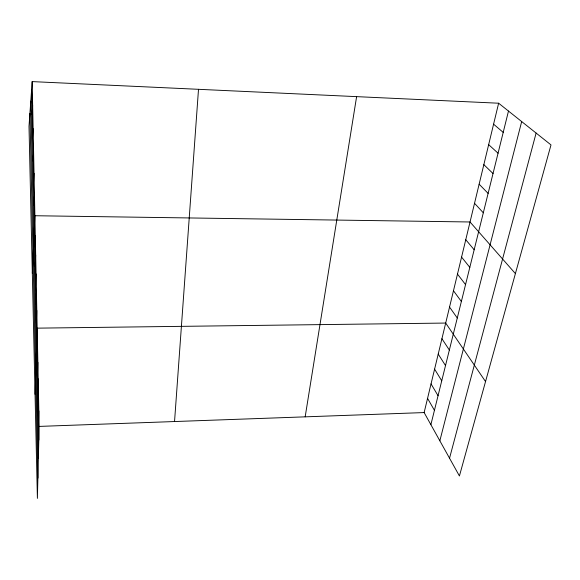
<?xml version="1.0" encoding="UTF-8"?>
<svg xmlns="http://www.w3.org/2000/svg" width="580" height="580" viewBox="0 0 580 580"><rect width="100%" height="100%" fill="white"/><g stroke="black" fill="none" stroke-linecap="round" stroke-linejoin="round"><path stroke-width="0.87" d="M32.175 81.606L39.157 426.409L37.395 498.394L29 126.302L32.175 81.606L498.633 103.218L551 144.913L459.425 475.977L424.139 412.568L498.633 103.218M38.505 424.393L38.845 410.901M37.831 392L38.2 378.878M38.171 408.371L38.526 395.06M37.49 375.26L37.867 362.34M37.134 358.135L37.519 345.433M35.047 394.284L37.171 328.149L445.694 323.06L485.54 381.56M36.402 322.712L36.816 310.474M36.018 304.369L36.446 292.392M35.634 285.599L36.069 273.898M35.235 266.38L35.692 254.961M34.829 246.696L35.293 235.581M32.32 273.303L34.894 215.731L470.032 221.981L515.402 273.608M33.974 205.211L34.466 194.779M33.517 183.352L34.031 173.29M33.053 160.914L33.589 151.257M32.581 137.881L33.133 128.644M32.088 114.216L32.661 105.429M174.544 421.544L198.505 89.313M305.167 416.846L356.613 96.635M430.882 424.698L508.486 111.063M439.843 440.8L521.681 121.575M449.536 458.214L536.116 133.066M39.157 426.409L424.139 412.568M493.587 124.178L503.208 132.385M488.657 144.645L498.06 153.2M483.843 164.647L493.029 173.529M479.131 184.194L488.113 193.387M474.534 203.297L483.314 212.795M465.762 239.728L474.172 249.755M461.578 257.092L469.814 267.373M457.482 274.101L465.544 284.606M453.473 290.754L461.368 301.484M449.543 307.074L457.279 318.007M441.916 338.72L449.355 350.044M438.219 354.075L445.512 365.581M434.594 369.134L441.742 380.799M431.041 383.895L438.052 395.727M427.554 398.366L434.435 410.35M29.913 113.462L37.896 478.087M31.588 89.914L38.824 440.068M30.791 101.116L38.381 458.287"/></g></svg>
